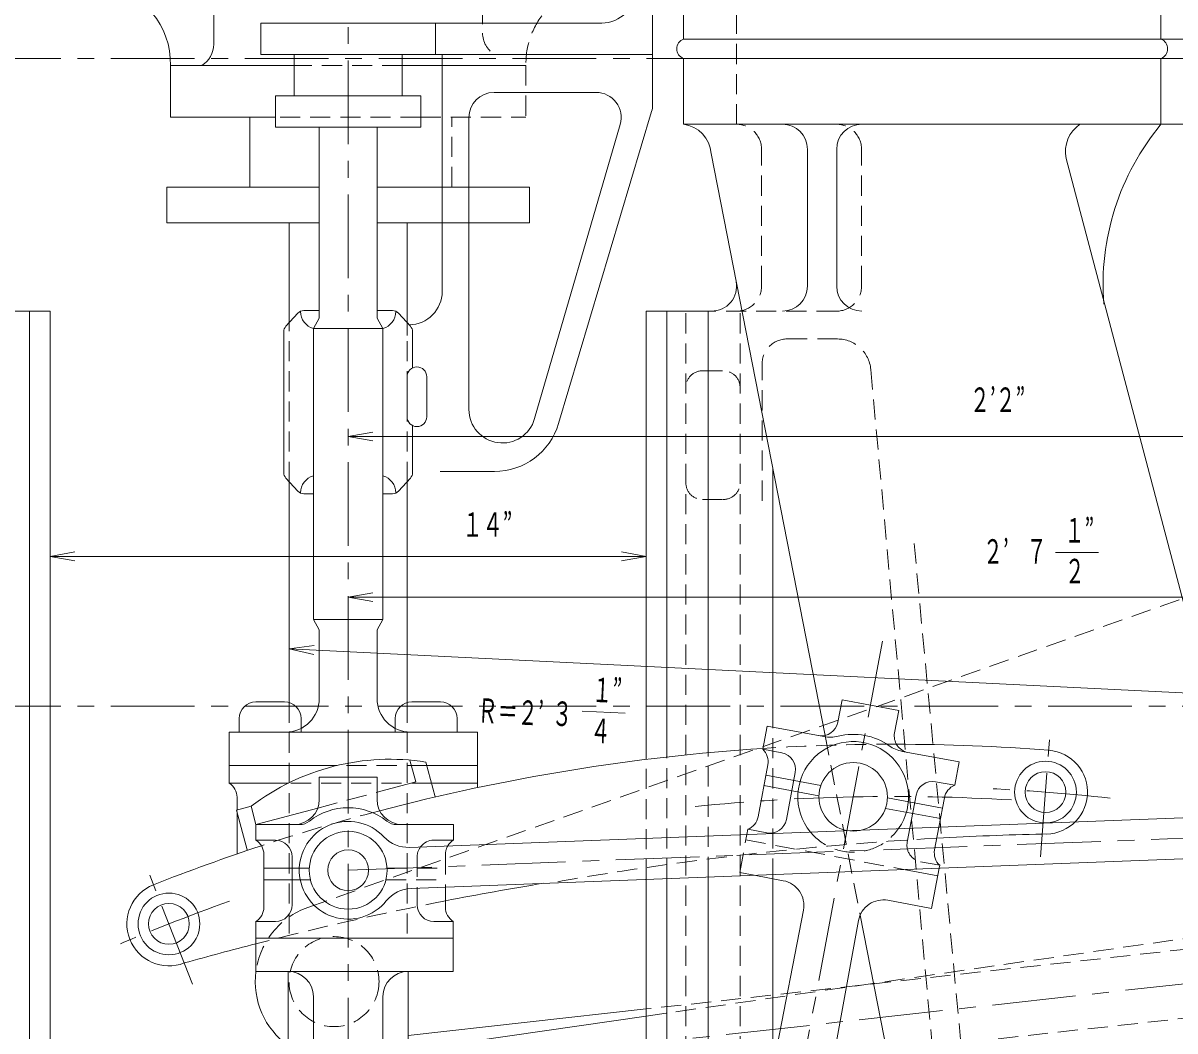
# Model space of a CAD drawing. Units: millimetres, scale not verified. Extents: x -5945 to 5945, y -4205 to 4205.
# Drawn here: x 1744 to 2432, y 1203 to 1805 of the extents above; entities that cross this region are included whole.
import ezdxf
from ezdxf.enums import TextEntityAlignment as Align

# ---------------------------------------------------------------- set-up
doc = ezdxf.new("R2010")
doc.units = ezdxf.units.MM
doc.header["$LTSCALE"] = 10
doc.linetypes.add('CHAIN1', pattern=[8, 5, -1, 1, -1])
doc.linetypes.add('DASHED1', pattern=[1.8, 1.2, -0.6])
for name, color, linetype, lineweight in [('0-0_0', 3, 'Continuous', 18), ('0-1_芯', 4, 'CHAIN1', 18), ('0-2_寸法', 2, 'Continuous', 18)]:
    doc.layers.add(name, color=color, linetype=linetype, lineweight=lineweight)
doc.styles.add('ＭＳ ゴシック', font='')
doc.styles.get('ＭＳ ゴシック').set_extended_font_data('MS Gothic')

msp = doc.modelspace()

# ---------------------------------------------------------------- linework, layer by layer
at = {"layer": '0-0_0', "color": 1, "linetype": 'DASHED1'}
for p, q in [((2018.26, 1888.64), (2018.26, 1799.28)), ((2169.96, 1744.78), (2169.96, 1819.96)), ((1970.3, 1779.89), (1905.67, 1779.89)), ((2044.2, 1779.89), (2044.2, 1749.08)), ((1981.31, 1749.08), (1894.66, 1749.08)), ((1981.31, 1749.08), (2044.2, 1749.08)), ((1999.87, 1707.28), (1999.87, 1749.08)), ((2184.96, 1648.11), (2184.96, 1729.78)), ((2244.7, 1648.11), (2244.7, 1729.78)), ((2139.69, 791.83), (2139.69, 1633.11)), ((2229.7, 1633.11), (2155.05, 1633.11)), ((2172.09, 791.83), (2172.09, 1633.11)), ((1902.82, 1531.14), (1902.82, 1626.3)), ((1973.14, 1531.14), (1973.14, 1626.3)), ((2230.28, 1616.48), (2200.23, 1616.48)), ((2149.69, 1597.52), (2162.09, 1597.52)), ((2185.23, 1519.81), (2185.23, 1601.48)), ((2250.19, 1598.29), (2311.58, 921.66)), ((2149.69, 1520.54), (2162.09, 1520.54)), ((2276.11, 1494.22), (2330.7, 910.15)), ((1913.87, 1276.8), (2436.29, 1461.37)), ((1902.82, 1399.15), (1902.82, 1258.36)), ((1973.14, 1399.15), (1973.14, 1258.36)), ((2191.63, 1293.95), (2191.63, 1384.57)), ((2222.84, 1379.53), (2243.84, 1272.16)), ((2115.98, 1293.57), (2115.98, 1365.2)), ((2128.28, 1294.04), (2128.28, 1366.66)), ((2153, 1294.99), (2153, 1369.2)), ((1984.99, 1361.6), (1931.38, 1361.6)), ((1987.8, 1351.11), (1902.31, 1351.11)), ((1919.86, 1336.18), (1955.21, 1345.65)), ((2273.53, 1324.13), (2271.96, 1315.79)), ((2171.86, 1297.66), (2176.12, 1320.4)), ((2175.52, 1317.18), (2269.94, 1299.48)), ((1996.1, 1308.51), (1996.1, 1288.97)), ((1979.19, 1306.97), (1979.19, 1288.32)), ((2291.34, 1301.98), (2279.95, 1304.12)), ((1961.22, 1300.18), (1996.1, 1300.18)), ((2171.86, 1297.66), (2180.49, 1296.04)), ((1960.53, 1293.23), (1996.1, 1293.23)), ((2115.98, 1211.82), (2583.8, 1279.32)), ((2548.35, 1263.96), (2115.98, 1216.1)), ((2552.84, 1223.38), (1536.43, 1110.66))]:
    msp.add_line(p, q, dxfattribs=at)
at = {"layer": '0-0_0'}
for p, q in [((1857.7, 1862.45), (1857.7, 1792.61)), ((2119.86, 1756.59), (2119.86, 1847.89)), ((2138.27, 1819.96), (2138.27, 1795.68)), ((2423.55, 1819.96), (2423.55, 1795.68)), ((1990.12, 1805.27), (1885.84, 1805.27)), ((1885.84, 1786.56), (1885.84, 1805.27)), ((1990.12, 1786.56), (1990.12, 1805.27)), ((1990.12, 1805.27), (2089.48, 1805.27)), ((2138.27, 1795.68), (2536.5, 1795.68)), ((1885.84, 1786.56), (2119.86, 1786.56)), ((1905.67, 1786.56), (1905.67, 1761.69)), ((1970.3, 1786.56), (1970.3, 1761.69)), ((1994.15, 1644.91), (1994.15, 1786.56)), ((2138.27, 1784.06), (2138.27, 1744.78)), ((2138.64, 1784.06), (2536.5, 1784.06)), ((2423.55, 1784.06), (2423.55, 1744.78)), ((1831.77, 1749.08), (1831.77, 1779.89)), ((1831.77, 1779.89), (1905.67, 1779.89)), ((1970.3, 1779.89), (2044.2, 1779.89)), ((1981.31, 1761.69), (1894.66, 1761.69)), ((1894.66, 1742.97), (1894.66, 1761.69)), ((1981.31, 1742.97), (1981.31, 1761.69)), ((2025.12, 1763.82), (2086.11, 1763.82)), ((1831.77, 1749.08), (1894.66, 1749.08)), ((1879.23, 1749.08), (1879.23, 1707.28)), ((2010.12, 1574.33), (2010.12, 1748.82)), ((2119.26, 1752.39), (2063.7, 1565.92)), ((1894.66, 1742.97), (1981.31, 1742.97)), ((1920.75, 1742.97), (1920.75, 1628.84)), ((1955.21, 1742.97), (1955.21, 1628.84)), ((2100.54, 1744.72), (2049.36, 1568.86)), ((2536.5, 1744.78), (2138.27, 1744.78)), ((2154.79, 1727.37), (2222.84, 1379.53)), ((2212.37, 1648.11), (2212.37, 1729.78)), ((2229.82, 1648.11), (2229.82, 1729.78)), ((2366.84, 1724.38), (2480.23, 1294.98)), ((1829.69, 1685.9), (1829.69, 1707.28)), ((1920.75, 1707.28), (1829.69, 1707.28)), ((2046.27, 1707.28), (1955.21, 1707.28)), ((2046.27, 1685.9), (2046.27, 1707.28)), ((1829.69, 1685.9), (1920.75, 1685.9)), ((1902.82, 1685.9), (1902.82, 1626.3)), ((1955.21, 1685.9), (2046.27, 1685.9)), ((1973.14, 1685.9), (1973.14, 1618.56)), ((1759.98, 1633.11), (1722.96, 1633.11)), ((1747.68, 791.83), (1747.68, 1633.11)), ((1759.98, 791.83), (1759.98, 1633.11)), ((1907.92, 1631.82), (1900.81, 1624.12)), ((1911.59, 1633.43), (1920.75, 1633.43)), ((1964.37, 1633.43), (1955.21, 1633.43)), ((1968.05, 1631.82), (1975.15, 1624.12)), ((2115.98, 1633.11), (2155.05, 1633.11)), ((2115.98, 1365.2), (2115.98, 1633.11)), ((2128.28, 1366.66), (2128.28, 1633.11)), ((2153, 1369.2), (2153, 1633.11)), ((1899.49, 1536.71), (1899.49, 1620.73)), ((1917.18, 1622.65), (1958.78, 1622.65)), ((1976.47, 1599.15), (1976.47, 1620.73)), ((1973.14, 1593.85), (1973.14, 1570)), ((1984.91, 1593.85), (1984.91, 1570)), ((1976.47, 1536.71), (1976.47, 1564.7)), ((2025.36, 1537.35), (1992.89, 1537.35)), ((2191.63, 1384.57), (2191.63, 1539.06)), ((1907.92, 1525.62), (1900.81, 1533.32)), ((1902.82, 1531.14), (1902.82, 1399.15)), ((1968.05, 1525.62), (1975.15, 1533.32)), ((1973.14, 1531.14), (1973.14, 1399.15)), ((1911.59, 1524.01), (1917.18, 1524.01)), ((1964.37, 1524.01), (1958.78, 1524.01)), ((1917.18, 1448.92), (1958.78, 1448.92)), ((1917.18, 1448.92), (1920.75, 1442.74)), ((1958.78, 1448.92), (1955.21, 1442.74)), ((1920.75, 1442.74), (1920.75, 1401.59)), ((1955.21, 1442.74), (1955.21, 1401.59)), ((1882.89, 1399.59), (1899.89, 1399.59)), ((1993.07, 1399.59), (1976.08, 1399.59)), ((2233, 1400.77), (2230.5, 1387.45)), ((2233, 1400.77), (2266.87, 1394.42)), ((2266.87, 1394.42), (2264.37, 1381.1)), ((1872.89, 1381.59), (1872.89, 1389.59)), ((1909.89, 1389.59), (1909.89, 1381.59)), ((1966.08, 1389.59), (1966.08, 1381.59)), ((2003.07, 1381.59), (2003.07, 1389.59)), ((2185.66, 1371.27), (2188.27, 1385.19)), ((2188.27, 1385.19), (2222.1, 1378.85)), ((1866.89, 1351.11), (1866.89, 1381.59)), ((2185.66, 1371.27), (2197.05, 1369.13)), ((2302.91, 1363.7), (2269.08, 1370.04)), ((1978.31, 1351.84), (1974.83, 1364.83)), ((1984.43, 1363.67), (1990.03, 1342.8)), ((2300.3, 1349.77), (2302.91, 1363.7)), ((1931.38, 1361.6), (1866.89, 1361.6)), ((2015.18, 1361.6), (1984.99, 1361.6)), ((2188.7, 1362.08), (2182.86, 1330.94)), ((2220.35, 1349.72), (2187.54, 1355.88)), ((2205.04, 1357.46), (2199.76, 1329.33)), ((1902.31, 1351.11), (1866.89, 1351.11)), ((1920.75, 1354.69), (1920.75, 1341.28)), ((1920.75, 1354.69), (1955.21, 1354.69)), ((1955.21, 1354.69), (1955.21, 1341.28)), ((1955.21, 1345.65), (1978.31, 1351.84)), ((2015.18, 1351.11), (1987.8, 1351.11)), ((2219.18, 1343.44), (2186.36, 1349.59)), ((2300.3, 1349.77), (2288.91, 1351.91)), ((1871.57, 1342.64), (1871.57, 1335.02)), ((1974.66, 1312.66), (2858.68, 1346.59)), ((2260.16, 1342.26), (2292.98, 1336.11)), ((2277.24, 1343.92), (2273.53, 1324.13)), ((2294.14, 1342.31), (2290.86, 1324.8)), ((1879.96, 1337.27), (1871.29, 1334.95)), ((1882.91, 1326.28), (1879.96, 1337.27)), ((1882.91, 1326.28), (1919.86, 1336.18)), ((2258.98, 1335.98), (2291.8, 1329.83)), ((1877.68, 1311.12), (1871.29, 1334.95)), ((1871.57, 1333.91), (1871.57, 1308.72)), ((1882.91, 1326.28), (1908.77, 1326.28)), ((1882.91, 1316.97), (1882.91, 1326.28)), ((1967.2, 1326.28), (2000.96, 1326.28)), ((1975.6, 1288.18), (2859.62, 1322.11)), ((2000.96, 1326.28), (2000.96, 1316.97)), ((2176.12, 1320.4), (2176.7, 1323.48)), ((2176.7, 1323.48), (2188.09, 1321.34)), ((2290.86, 1324.8), (2288.3, 1311.17)), ((1882.91, 1316.97), (1894.5, 1316.97)), ((2000.96, 1316.97), (1989.19, 1316.97)), ((1887.59, 1308.51), (1887.59, 1276.82)), ((1904.5, 1306.97), (1904.5, 1278.35)), ((2291.02, 1300.28), (2291.34, 1301.98)), ((1914.74, 1300.18), (1887.59, 1300.18)), ((2128.28, 853.62), (2128.28, 1294.04)), ((2153, 981.29), (2153, 1294.99)), ((2180.49, 1296.04), (2197.94, 1292.77)), ((2191.63, 1180.79), (2191.63, 1293.95)), ((2269.94, 1299.48), (2290.16, 1295.68)), ((2286.5, 1276.17), (2291.02, 1300.28)), ((1915.43, 1293.23), (1887.59, 1293.23)), ((1979.19, 1288.32), (1979.19, 1278.35)), ((1996.1, 1288.97), (1996.1, 1276.82)), ((2115.98, 791.83), (2115.98, 1293.57)), ((2286.5, 1276.17), (2260.42, 1281.06)), ((2209.9, 1275.18), (2008.58, 235.42)), ((1882.91, 1258.36), (1882.91, 1268.35)), ((1882.91, 1268.35), (1894.5, 1268.35)), ((2000.78, 1268.35), (1989.19, 1268.35)), ((2000.78, 1258.36), (2000.78, 1268.35)), ((2242.9, 1268.99), (2053.9, 226.92)), ((2243.84, 1272.16), (2299.32, 988.59)), ((1882.91, 1258.36), (2000.78, 1258.36)), ((1882.91, 1238.51), (1882.91, 1258.36)), ((2000.78, 1238.51), (2000.78, 1258.36)), ((1882.91, 1238.51), (2000.78, 1238.51)), ((1902.18, 1171.13), (1902.18, 1238.51)), ((1973.78, 1171.13), (1973.78, 1238.51)), ((1917.18, 1075.03), (1917.18, 1223.51)), ((2115.98, 1216.1), (1973.78, 1200.35)), ((2115.98, 1211.82), (1973.78, 1191.3))]:
    msp.add_line(p, q, dxfattribs=at)
for points in [[(1917.18, 1448.92), (1917.18, 1622.65), (1920.75, 1628.84)], [(1958.78, 1448.92), (1958.78, 1622.65), (1955.21, 1628.84)], [(1866.89, 1381.59), (2015.18, 1381.59), (2015.18, 1348.38)], [(1958.78, 1223.51), (1958.78, 1075.03), (1955.21, 1068.84)]]:
    msp.add_lwpolyline(points, dxfattribs=at)
for centre, radius in [((2239.67, 1342.85), 20.5), ((2354.56, 1345.7), 18.43), ((2354.56, 1345.7), 12.2), ((1937.98, 1299), 23.27), ((1937.98, 1299), 12.2), ((1830.89, 1266.95), 18.43), ((1830.89, 1266.95), 12.2)]:
    msp.add_circle(centre, radius, dxfattribs=at)
at = {"layer": '0-0_0', "color": 1, "linetype": 'DASHED1'}
msp.add_circle((1929.54, 1232.45), 26.88, dxfattribs=at)
at = {"layer": '0-0_0'}
for centre, radius, start, end in [((1784.77, 1781.22), 47.02, 358.37826, 81.04701), ((2089.48, 1825.27), 20, 270, 0), ((1842.7, 1792.61), 15, 301.99814, 360), ((2140.55, 1789.87), 6.24, 111.45156, 248.54844), ((2421.27, 1789.87), 6.24, 291.45156, 68.54844), ((2025.12, 1748.82), 15, 90, 180), ((2086.11, 1748.82), 15, 344.14181, 90), ((2104.86, 1756.59), 15, 343.76871, 0), ((2136.1, 1726.17), 18.73, 3.66861, 83.35266), ((2197.37, 1729.78), 15, 0, 90), ((2244.82, 1729.78), 15, 90, 180), ((2386.45, 1728.3), 20, 124.54999, 191.31763), ((2538.97, 1648.95), 150.01, 140.29809, 184.42893), ((1974.15, 1644.91), 20, 270.77928, 0), ((2155.05, 1648.11), 15, 270, 9.61468), ((2197.37, 1648.11), 15, 270, 0), ((2244.82, 1648.11), 15, 180, 270), ((1911.59, 1628.43), 5, 90, 137.31112), ((1920.75, 1633.43), 11.35, 182.52362, 251.67525), ((1955.21, 1633.43), 11.35, 288.32475, 357.47638), ((1964.37, 1628.43), 5, 42.68888, 90), ((1904.49, 1620.73), 5, 137.31112, 180), ((1971.47, 1620.73), 5, 360, 42.68888), ((1979.03, 1593.85), 5.89, 0, 180), ((1979.03, 1570), 5.89, 180, 0), ((2030.12, 1574.33), 20, 180, 344.14181), ((2025.36, 1577.35), 40, 270, 343.4058), ((1904.49, 1536.71), 5, 180, 222.68888), ((1920.75, 1524.01), 11.35, 108.32475, 177.47638), ((1955.21, 1524.01), 11.35, 2.52362, 71.67525), ((1971.47, 1536.71), 5, 317.31112, 0), ((1911.59, 1529.01), 5, 222.68888, 270), ((1964.37, 1529.01), 5, 270, 317.31112), ((1882.89, 1389.59), 10, 90, 180), ((1899.89, 1389.59), 10, 0, 90), ((1900.75, 1401.59), 20, 270, 0), ((1975.21, 1401.59), 20, 180, 270), ((1976.08, 1389.59), 10, 90, 180), ((1993.07, 1389.59), 10, 0, 90), ((2220.67, 1389.29), 10, 259.38083, 349.38083), ((2225.79, 1398.51), 20, 259.38083, 284.00288), ((2239.67, 1342.85), 37.36, 54.75878, 104.00288), ((2274.2, 1379.26), 10, 169.38083, 259.38083), ((2263.88, 168.22), 1206.09, 93.71384, 104.75029), ((2178.87, 1363.92), 10, 349.38083, 47.24277), ((2239.67, 1342.85), 33.06, 324.96982, 219.42567), ((2272.77, 1389.7), 20, 234.75878, 259.38083), ((2263.88, 168.22), 1206.09, 85.59618, 89.92238), ((2354.56, 1345.7), 25.11, 265.59618, 85.59618), ((1963.18, 1227.86), 137.46, 81.10675, 127.2581), ((2195.21, 1359.3), 10, 349.38083, 79.38083), ((1861.57, 1342.64), 10, 0, 57.86194), ((2287.07, 1342.08), 10, 79.38083, 169.38083), ((2303.97, 1340.47), 10, 111.51889, 169.38083), ((1905.75, 1341.28), 15, 270, 0), ((1937.98, 1299), 37.36, 51.91565, 128.08435), ((1970.21, 1341.28), 15, 180, 270), ((1908.77, 1336.28), 10, 270, 308.08435), ((1937.98, 1299), 29.21, 43.14169, 321.2538), ((1967.2, 1336.28), 10, 231.91565, 270), ((2173.03, 1332.78), 10, 291.51889, 349.38083), ((2189.93, 1331.17), 10, 259.38083, 349.38083), ((1877.59, 1308.51), 10, 0, 57.86194), ((1894.5, 1306.97), 10, 0, 90), ((1973.89, 1332.65), 20, 223.14169, 272.19775), ((1989.19, 1306.97), 10, 90, 143.55924), ((2006.1, 1308.51), 10, 122.13806, 149.77744), ((2399.5, -639.17), 1960.39, 91.36986, 93.21341), ((2263.88, 168.22), 1206.09, 108.24694, 111.50856), ((2298.13, 1309.32), 10, 169.38083, 227.24277), ((1830.89, 1266.95), 25.11, 111.50856, 291.50856), ((1976.37, 1268.19), 20, 92.19775, 141.2538), ((2371.73, -643.35), 1960.39, 99.31367, 101.04655), ((2195.18, 1278.03), 15, 349.04163, 79.38083), ((2257.65, 1266.31), 15, 79.38083, 169.72003), ((1877.59, 1276.82), 10, 302.13806, 0), ((1894.5, 1278.35), 10, 270, 0), ((1989.19, 1278.35), 10, 180, 270), ((2006.1, 1276.82), 10, 180, 237.86194), ((2371.73, -643.35), 1960.39, 104.43886, 105.73489), ((1929.54, 1232.45), 47.04, 172.59516, 234.43658), ((1902.18, 1223.51), 15, 0, 90), ((1973.78, 1223.51), 15, 90, 180)]:
    msp.add_arc(centre, radius, start, end, dxfattribs=at)
at = {"layer": '0-0_0', "color": 1, "linetype": 'DASHED1'}
for centre, radius, start, end in [((2091.2, 1781.22), 47.02, 98.95299, 181.62174), ((2033.26, 1799.28), 15, 180, 238.00186), ((2169.96, 1729.78), 15, 0, 90), ((2229.7, 1729.78), 15, 0, 90), ((2169.96, 1648.11), 15, 270, 0), ((2229.7, 1648.11), 15, 270, 0), ((2200.23, 1601.48), 15, 90, 180), ((2230.28, 1596.48), 20, 5.18387, 90), ((2149.69, 1587.52), 10, 90, 180), ((2162.09, 1587.52), 10, 360, 90), ((2149.69, 1530.54), 10, 180, 270), ((2162.09, 1530.54), 10, 270, 0), ((2263.88, 168.22), 1206.09, 89.92238, 93.71384), ((2263.88, 168.22), 1206.09, 104.75029, 108.24694), ((2239.67, 1342.85), 33.06, 219.42567, 324.96982), ((2399.5, -639.17), 1960.39, 93.21341, 100.01288), ((2281.79, 1313.95), 10, 169.38083, 259.38083), ((1989.19, 1306.97), 10, 143.55924, 180), ((2006.1, 1308.51), 10, 149.77744, 180), ((2371.73, -643.35), 1960.39, 101.04655, 104.43886), ((1929.54, 1232.45), 47.04, 109.45816, 172.59516)]:
    msp.add_arc(centre, radius, start, end, dxfattribs=at)
at = {"layer": '0-1_芯'}
for p, q in [((1937.98, -507.15), (1937.98, 3085.49)), ((-3323.77, 1784.06), (3217.37, 1784.06)), ((1983.23, -24.87), (2257.1, 1435.83)), ((-3323.77, 1397.06), (3217.37, 1397.06)), ((2351.59, 1307.09), (2357.53, 1384.31)), ((1937.98, 1299), (3005.05, 1339.95)), ((1845.08, 1230.92), (1816.69, 1302.98)), ((1050.63, 1077.47), (3040.04, 1297.91))]:
    msp.add_line(p, q, dxfattribs=at)
for radius, start, end in [(1174.88, 86.56612, 95.79542), (1180.97, 83.71739, 87.47498), (1180.97, 109.62977, 113.38736)]:
    msp.add_arc((2263.88, 168.22), radius, start, end, dxfattribs=at)
at = {"layer": '0-2_寸法'}
for p, q in [((1937.98, 1558.17), (1952.75, 1555.56)), ((1759.98, 1486.57), (1774.75, 1483.97)), ((2115.98, 1486.57), (2101.21, 1489.18)), ((2115.98, 1486.57), (2101.21, 1483.97)), ((2360.6, 1488.93), (2386.24, 1488.93)), ((1937.98, 1462.24), (1952.75, 1459.64)), ((1902.82, 1431.35), (1917.45, 1428.02)), ((2077.85, 1394.05), (2103.47, 1392.79))]:
    msp.add_line(p, q, dxfattribs=at)
for points in [[(2597.98, 1558.17), (1937.98, 1558.17), (1952.75, 1560.77)], [(2115.98, 1486.57), (1759.98, 1486.57), (1774.75, 1489.18)], [(2737.98, 1462.24), (1937.98, 1462.24), (1952.75, 1464.85)], [(2597.99, 1397.03), (1902.82, 1431.35), (1917.71, 1433.23)]]:
    msp.add_lwpolyline(points, dxfattribs=at)

# ---------------------------------------------------------------- texts
at = {"layer": '0-2_寸法', "style": 'ＭＳ ゴシック', "width": 0.6}
for s, p in [('２’２”', (2309.38, 1568.43)), ('１４”', (2006.3, 1493.85)), ('１”', (2365.91, 1490.43)), ('２’', (2317.2, 1477.76)), ('７', (2343.24, 1477.76)), ('２', (2366.07, 1466.04))]:
    msp.add_text(s, height=14.66, dxfattribs=at).set_placement(p, align=Align.BOTTOM_LEFT)
for s, p in [('１”', (2083.24, 1395.28)), ('Ｒ＝２’', (2014.77, 1382.91)), ('３', (2059.28, 1381.09)), ('４', (2082.2, 1370.91))]:
    msp.add_text(s, height=14.66, rotation=357.173, dxfattribs=at).set_placement(p, align=Align.BOTTOM_LEFT)

doc.saveas('drawing.dxf')
